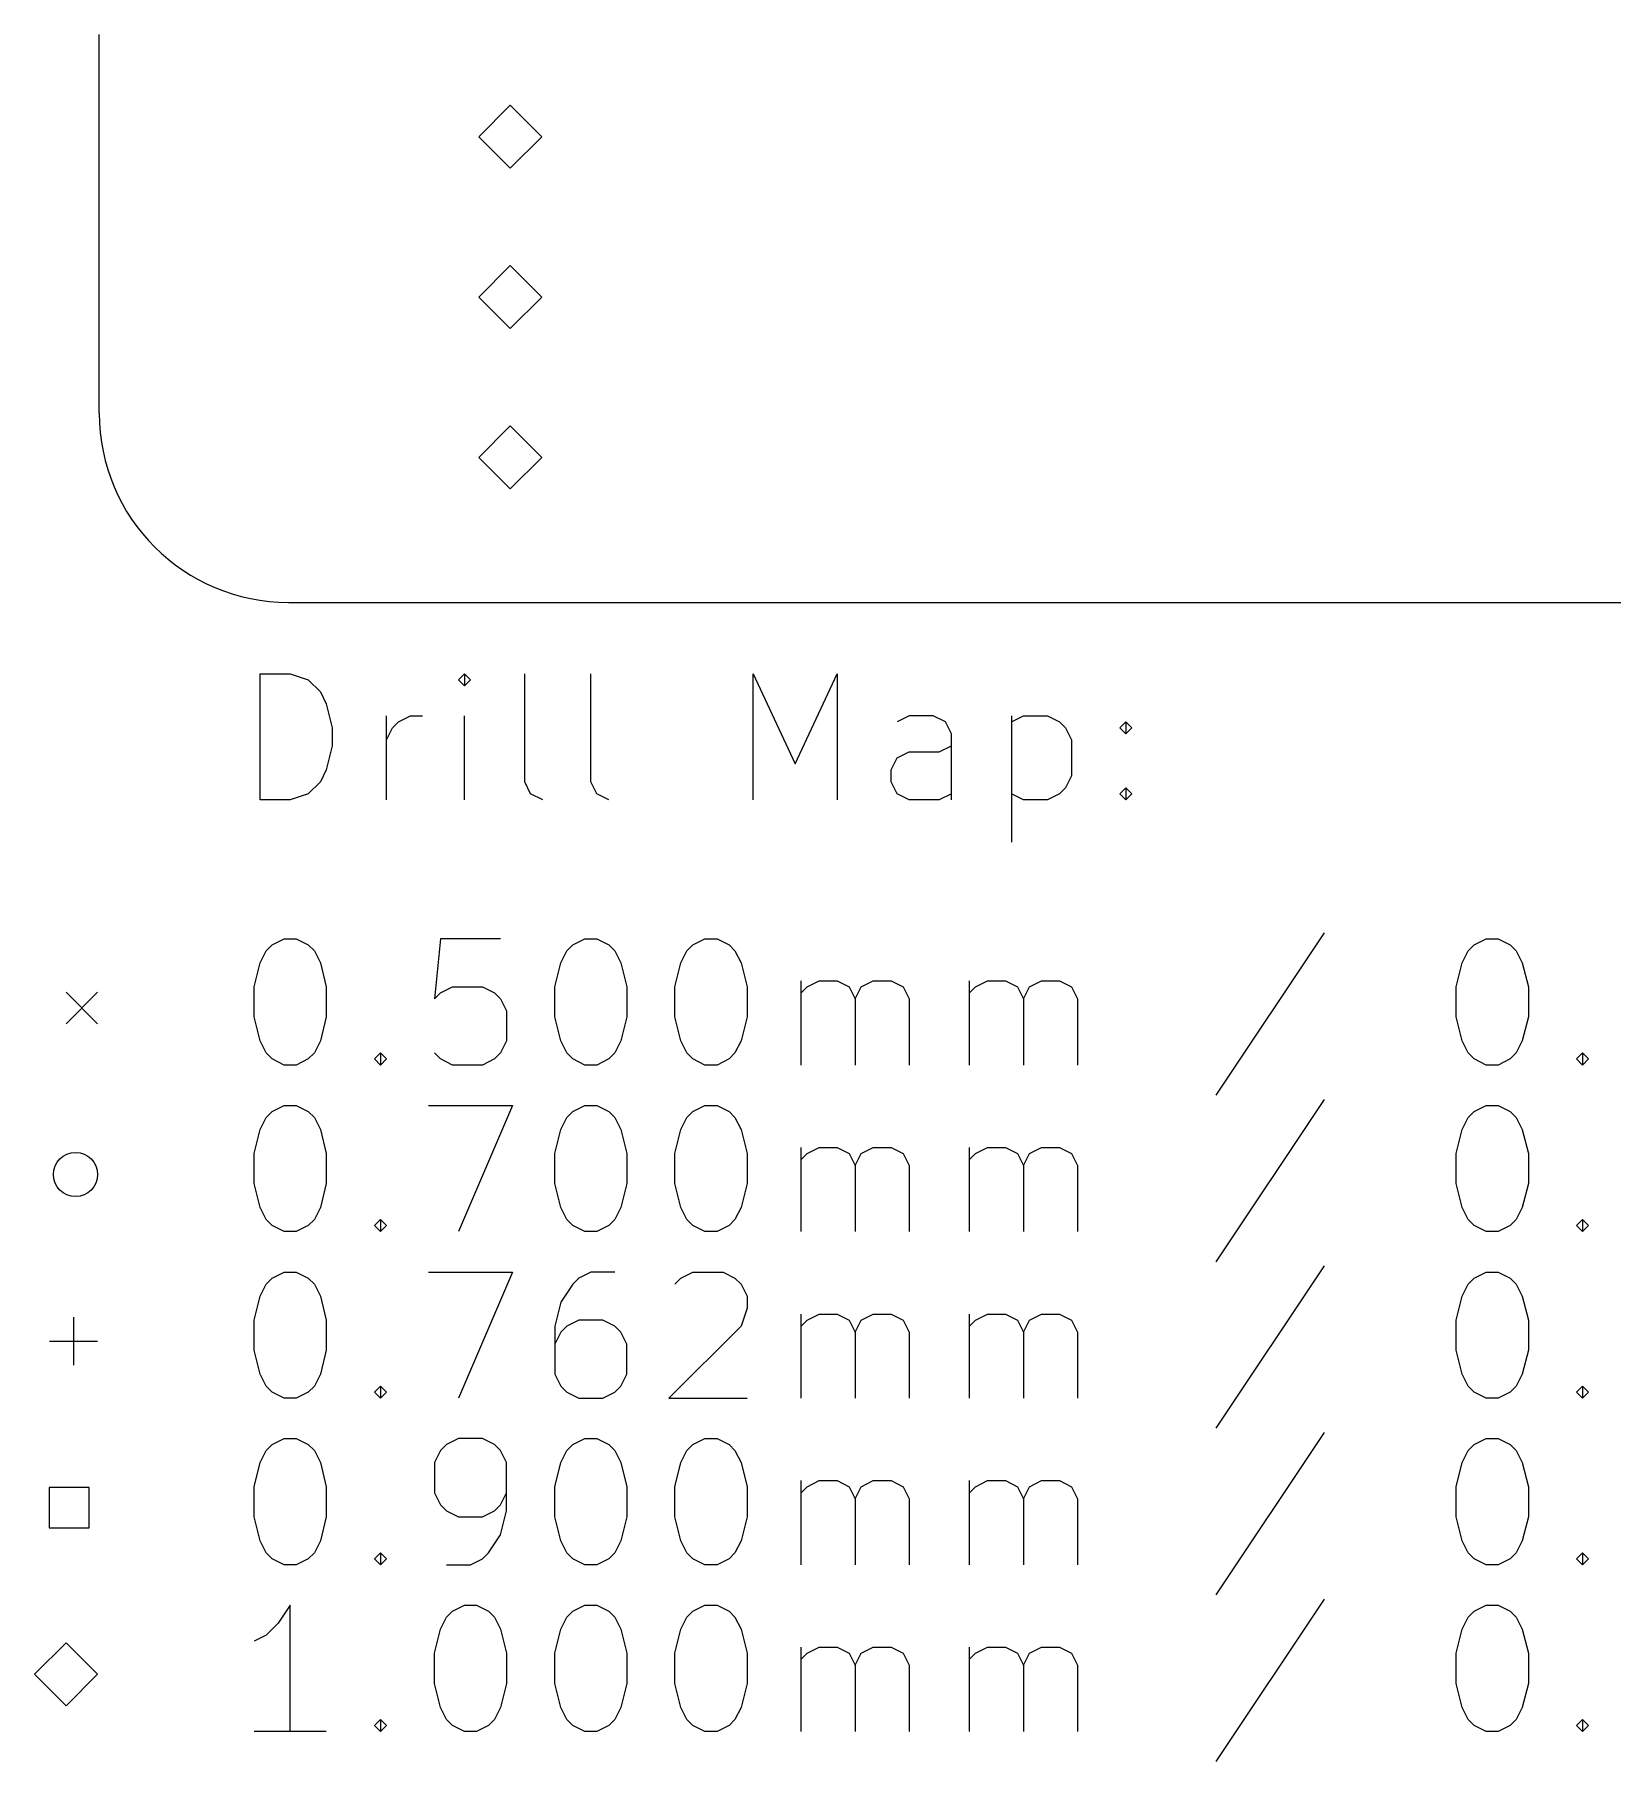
# Model space of a CAD drawing. Extents: x 156.4 to 205.7, y -130.5 to -75.7.
# Drawn here: x 156.36 to 181.36, y -130.23 to -102.87 of the extents above; entities that cross this region are included whole.
import ezdxf

# ---------------------------------------------------------------- set-up
doc = ezdxf.new("R2010")
doc.units = 0
doc.layers.add('BLACK', color=7, linetype='CONTINUOUS')

msp = doc.modelspace()

# ---------------------------------------------------------------- linework, layer by layer
at = {"layer": 'BLACK', "linetype": 'CONTINUOUS'}
for p, q in [((157.384, -108.868), (157.384, -102.868)), ((163.898, -103.988), (163.398, -104.488)), ((164.398, -104.488), (163.898, -103.988)), ((163.398, -104.488), (163.898, -104.988)), ((163.898, -104.988), (164.398, -104.488)), ((163.898, -106.528), (163.398, -107.028)), ((164.398, -107.028), (163.898, -106.528)), ((163.398, -107.028), (163.898, -107.528)), ((163.898, -107.528), (164.398, -107.028)), ((163.898, -109.068), (163.398, -109.568)), ((164.398, -109.568), (163.898, -109.068)), ((163.398, -109.568), (163.898, -110.068)), ((163.898, -110.068), (164.398, -109.568)), ((160.384, -111.868), (199.491, -111.868)), ((159.935, -114.998), (159.935, -112.998)), ((159.935, -112.998), (160.412, -112.998)), ((160.412, -112.998), (160.697, -113.093)), ((163.174, -112.998), (163.078, -113.093)), ((163.269, -113.093), (163.174, -112.998)), ((163.174, -112.998), (163.174, -113.188)), ((164.126, -114.712), (164.126, -112.998)), ((165.174, -114.712), (165.174, -112.998)), ((167.745, -114.998), (167.745, -112.998)), ((167.745, -112.998), (168.412, -114.426)), ((168.412, -114.426), (169.078, -112.998)), ((169.078, -112.998), (169.078, -114.998)), ((160.697, -113.093), (160.888, -113.283)), ((160.888, -113.283), (160.983, -113.474)), ((163.078, -113.093), (163.174, -113.188)), ((163.174, -113.188), (163.269, -113.093)), ((160.983, -113.474), (161.078, -113.855)), ((161.935, -114.998), (161.935, -113.664)), ((162.031, -113.855), (162.126, -113.76)), ((162.126, -113.76), (162.316, -113.664)), ((162.316, -113.664), (162.507, -113.664)), ((163.174, -114.998), (163.174, -113.664)), ((170.221, -113.664), (170.031, -113.76)), ((170.602, -113.664), (170.221, -113.664)), ((170.793, -113.76), (170.602, -113.664)), ((170.888, -113.95), (170.793, -113.76)), ((171.84, -113.664), (171.84, -115.664)), ((171.84, -113.76), (172.031, -113.664)), ((172.031, -113.664), (172.412, -113.664)), ((172.412, -113.664), (172.602, -113.76)), ((172.602, -113.76), (172.697, -113.855)), ((173.555, -113.855), (173.65, -113.76)), ((173.65, -113.76), (173.745, -113.855)), ((173.65, -113.76), (173.65, -113.95)), ((161.078, -113.855), (161.078, -114.141)), ((161.935, -114.045), (162.031, -113.855)), ((170.888, -114.998), (170.888, -113.95)), ((172.697, -113.855), (172.793, -114.045)), ((172.793, -114.045), (172.793, -114.617)), ((173.65, -113.95), (173.555, -113.855)), ((173.745, -113.855), (173.65, -113.95)), ((161.078, -114.141), (160.983, -114.522)), ((169.935, -114.522), (170.031, -114.331)), ((170.031, -114.331), (170.221, -114.236)), ((170.221, -114.236), (170.697, -114.236)), ((170.697, -114.236), (170.888, -114.141)), ((160.983, -114.522), (160.888, -114.712)), ((169.935, -114.712), (169.935, -114.522)), ((172.793, -114.617), (172.697, -114.807)), ((160.697, -114.902), (160.412, -114.998)), ((160.888, -114.712), (160.697, -114.902)), ((164.221, -114.902), (164.126, -114.712)), ((164.412, -114.998), (164.221, -114.902)), ((165.269, -114.902), (165.174, -114.712)), ((165.459, -114.998), (165.269, -114.902)), ((170.031, -114.902), (169.935, -114.712)), ((170.221, -114.998), (170.031, -114.902)), ((170.888, -114.902), (170.697, -114.998)), ((172.031, -114.998), (171.84, -114.902)), ((172.602, -114.902), (172.412, -114.998)), ((172.697, -114.807), (172.602, -114.902)), ((173.555, -114.902), (173.65, -114.807)), ((173.65, -114.998), (173.555, -114.902)), ((173.65, -114.807), (173.745, -114.902)), ((173.65, -114.807), (173.65, -114.998)), ((173.745, -114.902), (173.65, -114.998)), ((160.412, -114.998), (159.935, -114.998)), ((170.697, -114.998), (170.221, -114.998)), ((172.412, -114.998), (172.031, -114.998)), ((176.793, -117.102), (175.078, -119.674)), ((159.935, -117.579), (160.031, -117.388)), ((160.031, -117.388), (160.126, -117.293)), ((160.126, -117.293), (160.316, -117.198)), ((160.316, -117.198), (160.507, -117.198)), ((160.507, -117.198), (160.697, -117.293)), ((160.697, -117.293), (160.793, -117.388)), ((160.793, -117.388), (160.888, -117.579)), ((162.793, -117.198), (162.697, -118.15)), ((163.745, -117.198), (162.793, -117.198)), ((164.697, -117.579), (164.793, -117.388)), ((164.793, -117.388), (164.888, -117.293)), ((164.888, -117.293), (165.078, -117.198)), ((165.078, -117.198), (165.269, -117.198)), ((165.269, -117.198), (165.459, -117.293)), ((165.459, -117.293), (165.555, -117.388)), ((165.555, -117.388), (165.65, -117.579)), ((166.602, -117.579), (166.697, -117.388)), ((166.697, -117.388), (166.793, -117.293)), ((166.793, -117.293), (166.983, -117.198)), ((166.983, -117.198), (167.174, -117.198)), ((167.174, -117.198), (167.364, -117.293)), ((167.364, -117.293), (167.459, -117.388)), ((167.459, -117.388), (167.555, -117.579)), ((178.983, -117.579), (179.078, -117.388)), ((179.078, -117.388), (179.174, -117.293)), ((179.174, -117.293), (179.364, -117.198)), ((179.364, -117.198), (179.555, -117.198)), ((179.555, -117.198), (179.745, -117.293)), ((179.745, -117.293), (179.84, -117.388)), ((179.84, -117.388), (179.935, -117.579)), ((159.84, -117.96), (159.935, -117.579)), ((160.888, -117.579), (160.983, -117.96)), ((164.602, -117.96), (164.697, -117.579)), ((165.65, -117.579), (165.745, -117.96)), ((166.507, -117.96), (166.602, -117.579)), ((167.555, -117.579), (167.65, -117.96)), ((178.888, -117.96), (178.983, -117.579)), ((179.935, -117.579), (180.031, -117.96)), ((168.507, -119.198), (168.507, -117.864)), ((168.602, -117.96), (168.793, -117.864)), ((168.793, -117.864), (169.078, -117.864)), ((169.078, -117.864), (169.269, -117.96)), ((169.459, -117.96), (169.65, -117.864)), ((169.65, -117.864), (169.935, -117.864)), ((169.935, -117.864), (170.126, -117.96)), ((171.174, -119.198), (171.174, -117.864)), ((171.269, -117.96), (171.459, -117.864)), ((171.459, -117.864), (171.745, -117.864)), ((171.745, -117.864), (171.935, -117.96)), ((172.126, -117.96), (172.316, -117.864)), ((172.316, -117.864), (172.602, -117.864)), ((172.602, -117.864), (172.793, -117.96)), ((156.859, -118.043), (157.359, -118.543)), ((157.359, -118.043), (156.859, -118.543)), ((159.84, -118.436), (159.84, -117.96)), ((160.983, -117.96), (160.983, -118.436)), ((162.697, -118.15), (162.793, -118.055)), ((162.793, -118.055), (162.983, -117.96)), ((162.983, -117.96), (163.459, -117.96)), ((163.459, -117.96), (163.65, -118.055)), ((163.65, -118.055), (163.745, -118.15)), ((163.745, -118.15), (163.84, -118.341)), ((164.602, -118.436), (164.602, -117.96)), ((165.745, -117.96), (165.745, -118.436)), ((166.507, -118.436), (166.507, -117.96)), ((167.65, -117.96), (167.65, -118.436)), ((168.507, -118.055), (168.602, -117.96)), ((169.269, -117.96), (169.364, -118.15)), ((169.364, -118.15), (169.459, -117.96)), ((169.364, -118.15), (169.364, -119.198)), ((170.126, -117.96), (170.221, -118.15)), ((170.221, -118.15), (170.221, -119.198)), ((171.174, -118.055), (171.269, -117.96)), ((171.935, -117.96), (172.031, -118.15)), ((172.031, -118.15), (172.126, -117.96)), ((172.031, -118.15), (172.031, -119.198)), ((172.793, -117.96), (172.888, -118.15)), ((172.888, -118.15), (172.888, -119.198)), ((178.888, -118.436), (178.888, -117.96)), ((180.031, -117.96), (180.031, -118.436)), ((159.935, -118.817), (159.84, -118.436)), ((160.983, -118.436), (160.888, -118.817)), ((163.84, -118.341), (163.84, -118.817)), ((164.697, -118.817), (164.602, -118.436)), ((165.745, -118.436), (165.65, -118.817)), ((166.602, -118.817), (166.507, -118.436)), ((167.65, -118.436), (167.555, -118.817)), ((178.983, -118.817), (178.888, -118.436)), ((180.031, -118.436), (179.935, -118.817)), ((160.031, -119.007), (159.935, -118.817)), ((160.126, -119.102), (160.031, -119.007)), ((160.793, -119.007), (160.697, -119.102)), ((160.888, -118.817), (160.793, -119.007)), ((161.745, -119.102), (161.84, -119.007)), ((161.84, -119.007), (161.935, -119.102)), ((161.84, -119.007), (161.84, -119.198)), ((162.793, -119.102), (162.697, -119.007)), ((163.745, -119.007), (163.65, -119.102)), ((163.84, -118.817), (163.745, -119.007)), ((164.793, -119.007), (164.697, -118.817)), ((164.888, -119.102), (164.793, -119.007)), ((165.555, -119.007), (165.459, -119.102)), ((165.65, -118.817), (165.555, -119.007)), ((166.697, -119.007), (166.602, -118.817)), ((166.793, -119.102), (166.697, -119.007)), ((167.459, -119.007), (167.364, -119.102)), ((167.555, -118.817), (167.459, -119.007)), ((179.078, -119.007), (178.983, -118.817)), ((179.174, -119.102), (179.078, -119.007)), ((179.84, -119.007), (179.745, -119.102)), ((179.935, -118.817), (179.84, -119.007)), ((180.793, -119.102), (180.888, -119.007)), ((180.888, -119.007), (180.983, -119.102)), ((180.888, -119.007), (180.888, -119.198)), ((160.316, -119.198), (160.126, -119.102)), ((160.507, -119.198), (160.316, -119.198)), ((160.697, -119.102), (160.507, -119.198)), ((161.84, -119.198), (161.745, -119.102)), ((161.935, -119.102), (161.84, -119.198)), ((162.983, -119.198), (162.793, -119.102)), ((163.459, -119.198), (162.983, -119.198)), ((163.65, -119.102), (163.459, -119.198)), ((165.078, -119.198), (164.888, -119.102)), ((165.269, -119.198), (165.078, -119.198)), ((165.459, -119.102), (165.269, -119.198)), ((166.983, -119.198), (166.793, -119.102)), ((167.174, -119.198), (166.983, -119.198)), ((167.364, -119.102), (167.174, -119.198)), ((179.364, -119.198), (179.174, -119.102)), ((179.555, -119.198), (179.364, -119.198)), ((179.745, -119.102), (179.555, -119.198)), ((180.888, -119.198), (180.793, -119.102)), ((180.983, -119.102), (180.888, -119.198)), ((160.126, -119.933), (160.316, -119.838)), ((160.316, -119.838), (160.507, -119.838)), ((160.507, -119.838), (160.697, -119.933)), ((162.602, -119.838), (163.935, -119.838)), ((163.935, -119.838), (163.078, -121.838)), ((164.888, -119.933), (165.078, -119.838)), ((165.078, -119.838), (165.269, -119.838)), ((165.269, -119.838), (165.459, -119.933)), ((166.793, -119.933), (166.983, -119.838)), ((166.983, -119.838), (167.174, -119.838)), ((167.174, -119.838), (167.364, -119.933)), ((176.793, -119.742), (175.078, -122.314)), ((179.174, -119.933), (179.364, -119.838)), ((179.364, -119.838), (179.555, -119.838)), ((179.555, -119.838), (179.745, -119.933)), ((159.935, -120.219), (160.031, -120.028)), ((160.031, -120.028), (160.126, -119.933)), ((160.697, -119.933), (160.793, -120.028)), ((160.793, -120.028), (160.888, -120.219)), ((164.697, -120.219), (164.793, -120.028)), ((164.793, -120.028), (164.888, -119.933)), ((165.459, -119.933), (165.555, -120.028)), ((165.555, -120.028), (165.65, -120.219)), ((166.602, -120.219), (166.697, -120.028)), ((166.697, -120.028), (166.793, -119.933)), ((167.364, -119.933), (167.459, -120.028)), ((167.459, -120.028), (167.555, -120.219)), ((178.983, -120.219), (179.078, -120.028)), ((179.078, -120.028), (179.174, -119.933)), ((179.745, -119.933), (179.84, -120.028)), ((179.84, -120.028), (179.935, -120.219)), ((159.84, -120.6), (159.935, -120.219)), ((160.888, -120.219), (160.983, -120.6)), ((164.602, -120.6), (164.697, -120.219)), ((165.65, -120.219), (165.745, -120.6)), ((166.507, -120.6), (166.602, -120.219)), ((167.555, -120.219), (167.65, -120.6)), ((178.888, -120.6), (178.983, -120.219)), ((179.935, -120.219), (180.031, -120.6)), ((159.84, -121.076), (159.84, -120.6)), ((160.983, -120.6), (160.983, -121.076)), ((164.602, -121.076), (164.602, -120.6)), ((165.745, -120.6), (165.745, -121.076)), ((166.507, -121.076), (166.507, -120.6)), ((167.65, -120.6), (167.65, -121.076)), ((168.507, -121.838), (168.507, -120.504)), ((168.507, -120.695), (168.602, -120.6)), ((168.602, -120.6), (168.793, -120.504)), ((168.793, -120.504), (169.078, -120.504)), ((169.078, -120.504), (169.269, -120.6)), ((169.269, -120.6), (169.364, -120.79)), ((169.364, -120.79), (169.459, -120.6)), ((169.459, -120.6), (169.65, -120.504)), ((169.65, -120.504), (169.935, -120.504)), ((169.935, -120.504), (170.126, -120.6)), ((170.126, -120.6), (170.221, -120.79)), ((171.174, -121.838), (171.174, -120.504)), ((171.174, -120.695), (171.269, -120.6)), ((171.269, -120.6), (171.459, -120.504)), ((171.459, -120.504), (171.745, -120.504)), ((171.745, -120.504), (171.935, -120.6)), ((171.935, -120.6), (172.031, -120.79)), ((172.031, -120.79), (172.126, -120.6)), ((172.126, -120.6), (172.316, -120.504)), ((172.316, -120.504), (172.602, -120.504)), ((172.602, -120.504), (172.793, -120.6)), ((172.793, -120.6), (172.888, -120.79)), ((178.888, -121.076), (178.888, -120.6)), ((180.031, -120.6), (180.031, -121.076)), ((169.364, -120.79), (169.364, -121.838)), ((170.221, -120.79), (170.221, -121.838)), ((172.031, -120.79), (172.031, -121.838)), ((172.888, -120.79), (172.888, -121.838)), ((159.935, -121.457), (159.84, -121.076)), ((160.983, -121.076), (160.888, -121.457)), ((164.697, -121.457), (164.602, -121.076)), ((165.745, -121.076), (165.65, -121.457)), ((166.602, -121.457), (166.507, -121.076)), ((167.65, -121.076), (167.555, -121.457)), ((178.983, -121.457), (178.888, -121.076)), ((180.031, -121.076), (179.935, -121.457)), ((160.031, -121.647), (159.935, -121.457)), ((160.888, -121.457), (160.793, -121.647)), ((164.793, -121.647), (164.697, -121.457)), ((165.65, -121.457), (165.555, -121.647)), ((166.697, -121.647), (166.602, -121.457)), ((167.555, -121.457), (167.459, -121.647)), ((179.078, -121.647), (178.983, -121.457)), ((179.935, -121.457), (179.84, -121.647)), ((160.126, -121.742), (160.031, -121.647)), ((160.316, -121.838), (160.126, -121.742)), ((160.697, -121.742), (160.507, -121.838)), ((160.793, -121.647), (160.697, -121.742)), ((161.745, -121.742), (161.84, -121.647)), ((161.84, -121.838), (161.745, -121.742)), ((161.84, -121.647), (161.935, -121.742)), ((161.84, -121.647), (161.84, -121.838)), ((161.935, -121.742), (161.84, -121.838)), ((164.888, -121.742), (164.793, -121.647)), ((165.078, -121.838), (164.888, -121.742)), ((165.459, -121.742), (165.269, -121.838)), ((165.555, -121.647), (165.459, -121.742)), ((166.793, -121.742), (166.697, -121.647)), ((166.983, -121.838), (166.793, -121.742)), ((167.364, -121.742), (167.174, -121.838)), ((167.459, -121.647), (167.364, -121.742)), ((179.174, -121.742), (179.078, -121.647)), ((179.364, -121.838), (179.174, -121.742)), ((179.745, -121.742), (179.555, -121.838)), ((179.84, -121.647), (179.745, -121.742)), ((180.793, -121.742), (180.888, -121.647)), ((180.888, -121.838), (180.793, -121.742)), ((180.888, -121.647), (180.983, -121.742)), ((180.888, -121.647), (180.888, -121.838)), ((180.983, -121.742), (180.888, -121.838)), ((160.507, -121.838), (160.316, -121.838)), ((165.269, -121.838), (165.078, -121.838)), ((167.174, -121.838), (166.983, -121.838)), ((179.555, -121.838), (179.364, -121.838)), ((160.031, -122.668), (160.126, -122.573)), ((160.126, -122.573), (160.316, -122.478)), ((160.316, -122.478), (160.507, -122.478)), ((160.507, -122.478), (160.697, -122.573)), ((160.697, -122.573), (160.793, -122.668)), ((162.602, -122.478), (163.935, -122.478)), ((163.935, -122.478), (163.078, -124.478)), ((164.983, -122.573), (164.888, -122.668)), ((165.174, -122.478), (164.983, -122.573)), ((165.555, -122.478), (165.174, -122.478)), ((166.507, -122.668), (166.602, -122.573)), ((166.602, -122.573), (166.793, -122.478)), ((166.793, -122.478), (167.269, -122.478)), ((167.269, -122.478), (167.459, -122.573)), ((167.459, -122.573), (167.555, -122.668)), ((176.793, -122.382), (175.078, -124.954)), ((179.078, -122.668), (179.174, -122.573)), ((179.174, -122.573), (179.364, -122.478)), ((179.364, -122.478), (179.555, -122.478)), ((179.555, -122.478), (179.745, -122.573)), ((179.745, -122.573), (179.84, -122.668)), ((159.84, -123.24), (159.935, -122.859)), ((159.935, -122.859), (160.031, -122.668)), ((160.793, -122.668), (160.888, -122.859)), ((160.888, -122.859), (160.983, -123.24)), ((164.888, -122.668), (164.697, -122.954)), ((167.555, -122.668), (167.65, -122.859)), ((167.65, -122.859), (167.65, -123.049)), ((178.888, -123.24), (178.983, -122.859)), ((178.983, -122.859), (179.078, -122.668)), ((179.84, -122.668), (179.935, -122.859)), ((179.935, -122.859), (180.031, -123.24)), ((164.697, -122.954), (164.602, -123.335)), ((167.65, -123.049), (167.555, -123.335)), ((168.507, -124.478), (168.507, -123.144)), ((168.602, -123.24), (168.793, -123.144)), ((168.793, -123.144), (169.078, -123.144)), ((169.078, -123.144), (169.269, -123.24)), ((169.459, -123.24), (169.65, -123.144)), ((169.65, -123.144), (169.935, -123.144)), ((169.935, -123.144), (170.126, -123.24)), ((171.174, -124.478), (171.174, -123.144)), ((171.269, -123.24), (171.459, -123.144)), ((171.459, -123.144), (171.745, -123.144)), ((171.745, -123.144), (171.935, -123.24)), ((172.126, -123.24), (172.316, -123.144)), ((172.316, -123.144), (172.602, -123.144)), ((172.602, -123.144), (172.793, -123.24)), ((156.978, -123.192), (156.978, -123.954)), ((159.84, -123.716), (159.84, -123.24)), ((160.983, -123.24), (160.983, -123.716)), ((164.602, -123.335), (164.602, -124.097)), ((164.793, -123.335), (164.697, -123.43)), ((164.983, -123.24), (164.793, -123.335)), ((165.364, -123.24), (164.983, -123.24)), ((165.555, -123.335), (165.364, -123.24)), ((165.65, -123.43), (165.555, -123.335)), ((167.555, -123.335), (166.412, -124.478)), ((168.507, -123.335), (168.602, -123.24)), ((169.269, -123.24), (169.364, -123.43)), ((169.364, -123.43), (169.459, -123.24)), ((170.126, -123.24), (170.221, -123.43)), ((171.174, -123.335), (171.269, -123.24)), ((171.935, -123.24), (172.031, -123.43)), ((172.031, -123.43), (172.126, -123.24)), ((172.793, -123.24), (172.888, -123.43)), ((178.888, -123.716), (178.888, -123.24)), ((180.031, -123.24), (180.031, -123.716)), ((156.597, -123.573), (157.359, -123.573)), ((164.697, -123.43), (164.602, -123.621)), ((165.745, -123.621), (165.65, -123.43)), ((165.745, -124.097), (165.745, -123.621)), ((169.364, -123.43), (169.364, -124.478)), ((170.221, -123.43), (170.221, -124.478)), ((172.031, -123.43), (172.031, -124.478)), ((172.888, -123.43), (172.888, -124.478)), ((159.935, -124.097), (159.84, -123.716)), ((160.983, -123.716), (160.888, -124.097)), ((178.983, -124.097), (178.888, -123.716)), ((180.031, -123.716), (179.935, -124.097)), ((160.031, -124.287), (159.935, -124.097)), ((160.888, -124.097), (160.793, -124.287)), ((164.602, -124.097), (164.697, -124.287)), ((165.65, -124.287), (165.745, -124.097)), ((179.078, -124.287), (178.983, -124.097)), ((179.935, -124.097), (179.84, -124.287)), ((160.126, -124.382), (160.031, -124.287)), ((160.316, -124.478), (160.126, -124.382)), ((160.507, -124.478), (160.316, -124.478)), ((160.697, -124.382), (160.507, -124.478)), ((160.793, -124.287), (160.697, -124.382)), ((161.745, -124.382), (161.84, -124.287)), ((161.84, -124.478), (161.745, -124.382)), ((161.84, -124.287), (161.935, -124.382)), ((161.84, -124.287), (161.84, -124.478)), ((161.935, -124.382), (161.84, -124.478)), ((164.697, -124.287), (164.793, -124.382)), ((164.793, -124.382), (164.983, -124.478)), ((164.983, -124.478), (165.364, -124.478)), ((165.364, -124.478), (165.555, -124.382)), ((165.555, -124.382), (165.65, -124.287)), ((166.412, -124.478), (167.65, -124.478)), ((179.174, -124.382), (179.078, -124.287)), ((179.364, -124.478), (179.174, -124.382)), ((179.555, -124.478), (179.364, -124.478)), ((179.745, -124.382), (179.555, -124.478)), ((179.84, -124.287), (179.745, -124.382)), ((180.793, -124.382), (180.888, -124.287)), ((180.888, -124.478), (180.793, -124.382)), ((180.888, -124.287), (180.983, -124.382)), ((180.888, -124.287), (180.888, -124.478)), ((180.983, -124.382), (180.888, -124.478)), ((176.793, -125.022), (175.078, -127.594)), ((159.935, -125.499), (160.031, -125.308)), ((160.031, -125.308), (160.126, -125.213)), ((160.126, -125.213), (160.316, -125.118)), ((160.316, -125.118), (160.507, -125.118)), ((160.507, -125.118), (160.697, -125.213)), ((160.697, -125.213), (160.793, -125.308)), ((160.793, -125.308), (160.888, -125.499)), ((162.793, -125.308), (162.697, -125.499)), ((162.888, -125.213), (162.793, -125.308)), ((163.078, -125.118), (162.888, -125.213)), ((163.459, -125.118), (163.078, -125.118)), ((163.65, -125.213), (163.459, -125.118)), ((163.745, -125.308), (163.65, -125.213)), ((163.84, -125.499), (163.745, -125.308)), ((164.697, -125.499), (164.793, -125.308)), ((164.793, -125.308), (164.888, -125.213)), ((164.888, -125.213), (165.078, -125.118)), ((165.078, -125.118), (165.269, -125.118)), ((165.269, -125.118), (165.459, -125.213)), ((165.459, -125.213), (165.555, -125.308)), ((165.555, -125.308), (165.65, -125.499)), ((166.602, -125.499), (166.697, -125.308)), ((166.697, -125.308), (166.793, -125.213)), ((166.793, -125.213), (166.983, -125.118)), ((166.983, -125.118), (167.174, -125.118)), ((167.174, -125.118), (167.364, -125.213)), ((167.364, -125.213), (167.459, -125.308)), ((167.459, -125.308), (167.555, -125.499)), ((178.983, -125.499), (179.078, -125.308)), ((179.078, -125.308), (179.174, -125.213)), ((179.174, -125.213), (179.364, -125.118)), ((179.364, -125.118), (179.555, -125.118)), ((179.555, -125.118), (179.745, -125.213)), ((179.745, -125.213), (179.84, -125.308)), ((179.84, -125.308), (179.935, -125.499)), ((159.84, -125.88), (159.935, -125.499)), ((160.888, -125.499), (160.983, -125.88)), ((162.697, -125.499), (162.697, -125.975)), ((163.84, -126.261), (163.84, -125.499)), ((164.602, -125.88), (164.697, -125.499)), ((165.65, -125.499), (165.745, -125.88)), ((166.507, -125.88), (166.602, -125.499)), ((167.555, -125.499), (167.65, -125.88)), ((178.888, -125.88), (178.983, -125.499)), ((179.935, -125.499), (180.031, -125.88)), ((159.84, -126.356), (159.84, -125.88)), ((160.983, -125.88), (160.983, -126.356)), ((164.602, -126.356), (164.602, -125.88)), ((165.745, -125.88), (165.745, -126.356)), ((166.507, -126.356), (166.507, -125.88)), ((167.65, -125.88), (167.65, -126.356)), ((168.507, -127.118), (168.507, -125.784)), ((168.507, -125.975), (168.602, -125.88)), ((168.602, -125.88), (168.793, -125.784)), ((168.793, -125.784), (169.078, -125.784)), ((169.078, -125.784), (169.269, -125.88)), ((169.269, -125.88), (169.364, -126.07)), ((169.364, -126.07), (169.459, -125.88)), ((169.459, -125.88), (169.65, -125.784)), ((169.65, -125.784), (169.935, -125.784)), ((169.935, -125.784), (170.126, -125.88)), ((170.126, -125.88), (170.221, -126.07)), ((171.174, -127.118), (171.174, -125.784)), ((171.174, -125.975), (171.269, -125.88)), ((171.269, -125.88), (171.459, -125.784)), ((171.459, -125.784), (171.745, -125.784)), ((171.745, -125.784), (171.935, -125.88)), ((171.935, -125.88), (172.031, -126.07)), ((172.031, -126.07), (172.126, -125.88)), ((172.126, -125.88), (172.316, -125.784)), ((172.316, -125.784), (172.602, -125.784)), ((172.602, -125.784), (172.793, -125.88)), ((172.793, -125.88), (172.888, -126.07)), ((178.888, -126.356), (178.888, -125.88)), ((180.031, -125.88), (180.031, -126.356)), ((157.227, -125.895), (156.591, -125.895)), ((156.591, -125.895), (156.591, -126.531)), ((157.227, -126.531), (157.227, -125.895)), ((162.697, -125.975), (162.793, -126.165)), ((163.745, -126.165), (163.84, -125.975)), ((169.364, -126.07), (169.364, -127.118)), ((170.221, -126.07), (170.221, -127.118)), ((172.031, -126.07), (172.031, -127.118)), ((172.888, -126.07), (172.888, -127.118)), ((159.935, -126.737), (159.84, -126.356)), ((160.983, -126.356), (160.888, -126.737)), ((162.793, -126.165), (162.888, -126.261)), ((162.888, -126.261), (163.078, -126.356)), ((163.078, -126.356), (163.459, -126.356)), ((163.459, -126.356), (163.65, -126.261)), ((163.65, -126.261), (163.745, -126.165)), ((163.745, -126.642), (163.84, -126.261)), ((164.697, -126.737), (164.602, -126.356)), ((165.745, -126.356), (165.65, -126.737)), ((166.602, -126.737), (166.507, -126.356)), ((167.65, -126.356), (167.555, -126.737)), ((178.983, -126.737), (178.888, -126.356)), ((180.031, -126.356), (179.935, -126.737)), ((156.591, -126.531), (157.227, -126.531)), ((163.555, -126.927), (163.745, -126.642)), ((160.031, -126.927), (159.935, -126.737)), ((160.126, -127.022), (160.031, -126.927)), ((160.793, -126.927), (160.697, -127.022)), ((160.888, -126.737), (160.793, -126.927)), ((161.745, -127.022), (161.84, -126.927)), ((161.84, -126.927), (161.935, -127.022)), ((161.84, -126.927), (161.84, -127.118)), ((163.459, -127.022), (163.555, -126.927)), ((164.793, -126.927), (164.697, -126.737)), ((164.888, -127.022), (164.793, -126.927)), ((165.555, -126.927), (165.459, -127.022)), ((165.65, -126.737), (165.555, -126.927)), ((166.697, -126.927), (166.602, -126.737)), ((166.793, -127.022), (166.697, -126.927)), ((167.459, -126.927), (167.364, -127.022)), ((167.555, -126.737), (167.459, -126.927)), ((179.078, -126.927), (178.983, -126.737)), ((179.174, -127.022), (179.078, -126.927)), ((179.84, -126.927), (179.745, -127.022)), ((179.935, -126.737), (179.84, -126.927)), ((180.793, -127.022), (180.888, -126.927)), ((180.888, -126.927), (180.983, -127.022)), ((180.888, -126.927), (180.888, -127.118)), ((160.316, -127.118), (160.126, -127.022)), ((160.507, -127.118), (160.316, -127.118)), ((160.697, -127.022), (160.507, -127.118)), ((161.84, -127.118), (161.745, -127.022)), ((161.935, -127.022), (161.84, -127.118)), ((162.888, -127.118), (163.269, -127.118)), ((163.269, -127.118), (163.459, -127.022)), ((165.078, -127.118), (164.888, -127.022)), ((165.269, -127.118), (165.078, -127.118)), ((165.459, -127.022), (165.269, -127.118)), ((166.983, -127.118), (166.793, -127.022)), ((167.174, -127.118), (166.983, -127.118)), ((167.364, -127.022), (167.174, -127.118)), ((179.364, -127.118), (179.174, -127.022)), ((179.555, -127.118), (179.364, -127.118)), ((179.745, -127.022), (179.555, -127.118)), ((180.888, -127.118), (180.793, -127.022)), ((180.983, -127.022), (180.888, -127.118)), ((160.412, -127.758), (160.221, -128.043)), ((160.412, -129.758), (160.412, -127.758)), ((162.983, -127.853), (163.174, -127.758)), ((163.174, -127.758), (163.364, -127.758)), ((163.364, -127.758), (163.555, -127.853)), ((164.888, -127.853), (165.078, -127.758)), ((165.078, -127.758), (165.269, -127.758)), ((165.269, -127.758), (165.459, -127.853)), ((166.793, -127.853), (166.983, -127.758)), ((166.983, -127.758), (167.174, -127.758)), ((167.174, -127.758), (167.364, -127.853)), ((176.793, -127.662), (175.078, -130.234)), ((179.174, -127.853), (179.364, -127.758)), ((179.364, -127.758), (179.555, -127.758)), ((179.555, -127.758), (179.745, -127.853)), ((160.221, -128.043), (160.031, -128.234)), ((162.793, -128.139), (162.888, -127.948)), ((162.888, -127.948), (162.983, -127.853)), ((163.555, -127.853), (163.65, -127.948)), ((163.65, -127.948), (163.745, -128.139)), ((164.697, -128.139), (164.793, -127.948)), ((164.793, -127.948), (164.888, -127.853)), ((165.459, -127.853), (165.555, -127.948)), ((165.555, -127.948), (165.65, -128.139)), ((166.602, -128.139), (166.697, -127.948)), ((166.697, -127.948), (166.793, -127.853)), ((167.364, -127.853), (167.459, -127.948)), ((167.459, -127.948), (167.555, -128.139)), ((178.983, -128.139), (179.078, -127.948)), ((179.078, -127.948), (179.174, -127.853)), ((179.745, -127.853), (179.84, -127.948)), ((179.84, -127.948), (179.935, -128.139)), ((160.031, -128.234), (159.84, -128.329)), ((162.697, -128.52), (162.793, -128.139)), ((163.745, -128.139), (163.84, -128.52)), ((164.602, -128.52), (164.697, -128.139)), ((165.65, -128.139), (165.745, -128.52)), ((166.507, -128.52), (166.602, -128.139)), ((167.555, -128.139), (167.65, -128.52)), ((178.888, -128.52), (178.983, -128.139)), ((179.935, -128.139), (180.031, -128.52)), ((156.859, -128.353), (156.359, -128.853)), ((157.359, -128.853), (156.859, -128.353)), ((162.697, -128.996), (162.697, -128.52)), ((163.84, -128.52), (163.84, -128.996)), ((164.602, -128.996), (164.602, -128.52)), ((165.745, -128.52), (165.745, -128.996)), ((166.507, -128.996), (166.507, -128.52)), ((167.65, -128.52), (167.65, -128.996)), ((168.507, -129.758), (168.507, -128.424)), ((168.507, -128.615), (168.602, -128.52)), ((168.602, -128.52), (168.793, -128.424)), ((168.793, -128.424), (169.078, -128.424)), ((169.078, -128.424), (169.269, -128.52)), ((169.269, -128.52), (169.364, -128.71)), ((169.364, -128.71), (169.459, -128.52)), ((169.459, -128.52), (169.65, -128.424)), ((169.65, -128.424), (169.935, -128.424)), ((169.935, -128.424), (170.126, -128.52)), ((170.126, -128.52), (170.221, -128.71)), ((171.174, -129.758), (171.174, -128.424)), ((171.174, -128.615), (171.269, -128.52)), ((171.269, -128.52), (171.459, -128.424)), ((171.459, -128.424), (171.745, -128.424)), ((171.745, -128.424), (171.935, -128.52)), ((171.935, -128.52), (172.031, -128.71)), ((172.031, -128.71), (172.126, -128.52)), ((172.126, -128.52), (172.316, -128.424)), ((172.316, -128.424), (172.602, -128.424)), ((172.602, -128.424), (172.793, -128.52)), ((172.793, -128.52), (172.888, -128.71)), ((178.888, -128.996), (178.888, -128.52)), ((180.031, -128.52), (180.031, -128.996)), ((156.359, -128.853), (156.859, -129.353)), ((156.859, -129.353), (157.359, -128.853)), ((169.364, -128.71), (169.364, -129.758)), ((170.221, -128.71), (170.221, -129.758)), ((172.031, -128.71), (172.031, -129.758)), ((172.888, -128.71), (172.888, -129.758)), ((162.793, -129.377), (162.697, -128.996)), ((163.84, -128.996), (163.745, -129.377)), ((164.697, -129.377), (164.602, -128.996)), ((165.745, -128.996), (165.65, -129.377)), ((166.602, -129.377), (166.507, -128.996)), ((167.65, -128.996), (167.555, -129.377)), ((178.983, -129.377), (178.888, -128.996)), ((180.031, -128.996), (179.935, -129.377)), ((162.888, -129.567), (162.793, -129.377)), ((163.745, -129.377), (163.65, -129.567)), ((164.793, -129.567), (164.697, -129.377)), ((165.65, -129.377), (165.555, -129.567)), ((166.697, -129.567), (166.602, -129.377)), ((167.555, -129.377), (167.459, -129.567)), ((179.078, -129.567), (178.983, -129.377)), ((179.935, -129.377), (179.84, -129.567)), ((161.745, -129.662), (161.84, -129.567)), ((161.84, -129.758), (161.745, -129.662)), ((161.84, -129.567), (161.935, -129.662)), ((161.84, -129.567), (161.84, -129.758)), ((161.935, -129.662), (161.84, -129.758)), ((162.983, -129.662), (162.888, -129.567)), ((163.174, -129.758), (162.983, -129.662)), ((163.555, -129.662), (163.364, -129.758)), ((163.65, -129.567), (163.555, -129.662)), ((164.888, -129.662), (164.793, -129.567)), ((165.078, -129.758), (164.888, -129.662)), ((165.459, -129.662), (165.269, -129.758)), ((165.555, -129.567), (165.459, -129.662)), ((166.793, -129.662), (166.697, -129.567)), ((166.983, -129.758), (166.793, -129.662)), ((167.364, -129.662), (167.174, -129.758)), ((167.459, -129.567), (167.364, -129.662)), ((179.174, -129.662), (179.078, -129.567)), ((179.364, -129.758), (179.174, -129.662)), ((179.745, -129.662), (179.555, -129.758)), ((179.84, -129.567), (179.745, -129.662)), ((180.793, -129.662), (180.888, -129.567)), ((180.888, -129.758), (180.793, -129.662)), ((180.888, -129.567), (180.983, -129.662)), ((180.888, -129.567), (180.888, -129.758)), ((180.983, -129.662), (180.888, -129.758)), ((160.983, -129.758), (159.84, -129.758)), ((163.364, -129.758), (163.174, -129.758)), ((165.269, -129.758), (165.078, -129.758)), ((167.174, -129.758), (166.983, -129.758)), ((179.555, -129.758), (179.364, -129.758))]:
    msp.add_line(p, q, dxfattribs=at)
at = {"layer": 'BLACK'}
msp.add_circle((157.009, -120.933), 0.35, dxfattribs=at)
msp.add_arc((160.384, -108.868), 3, -179.999, -90.0004, dxfattribs=at)

doc.saveas('drawing.dxf')
